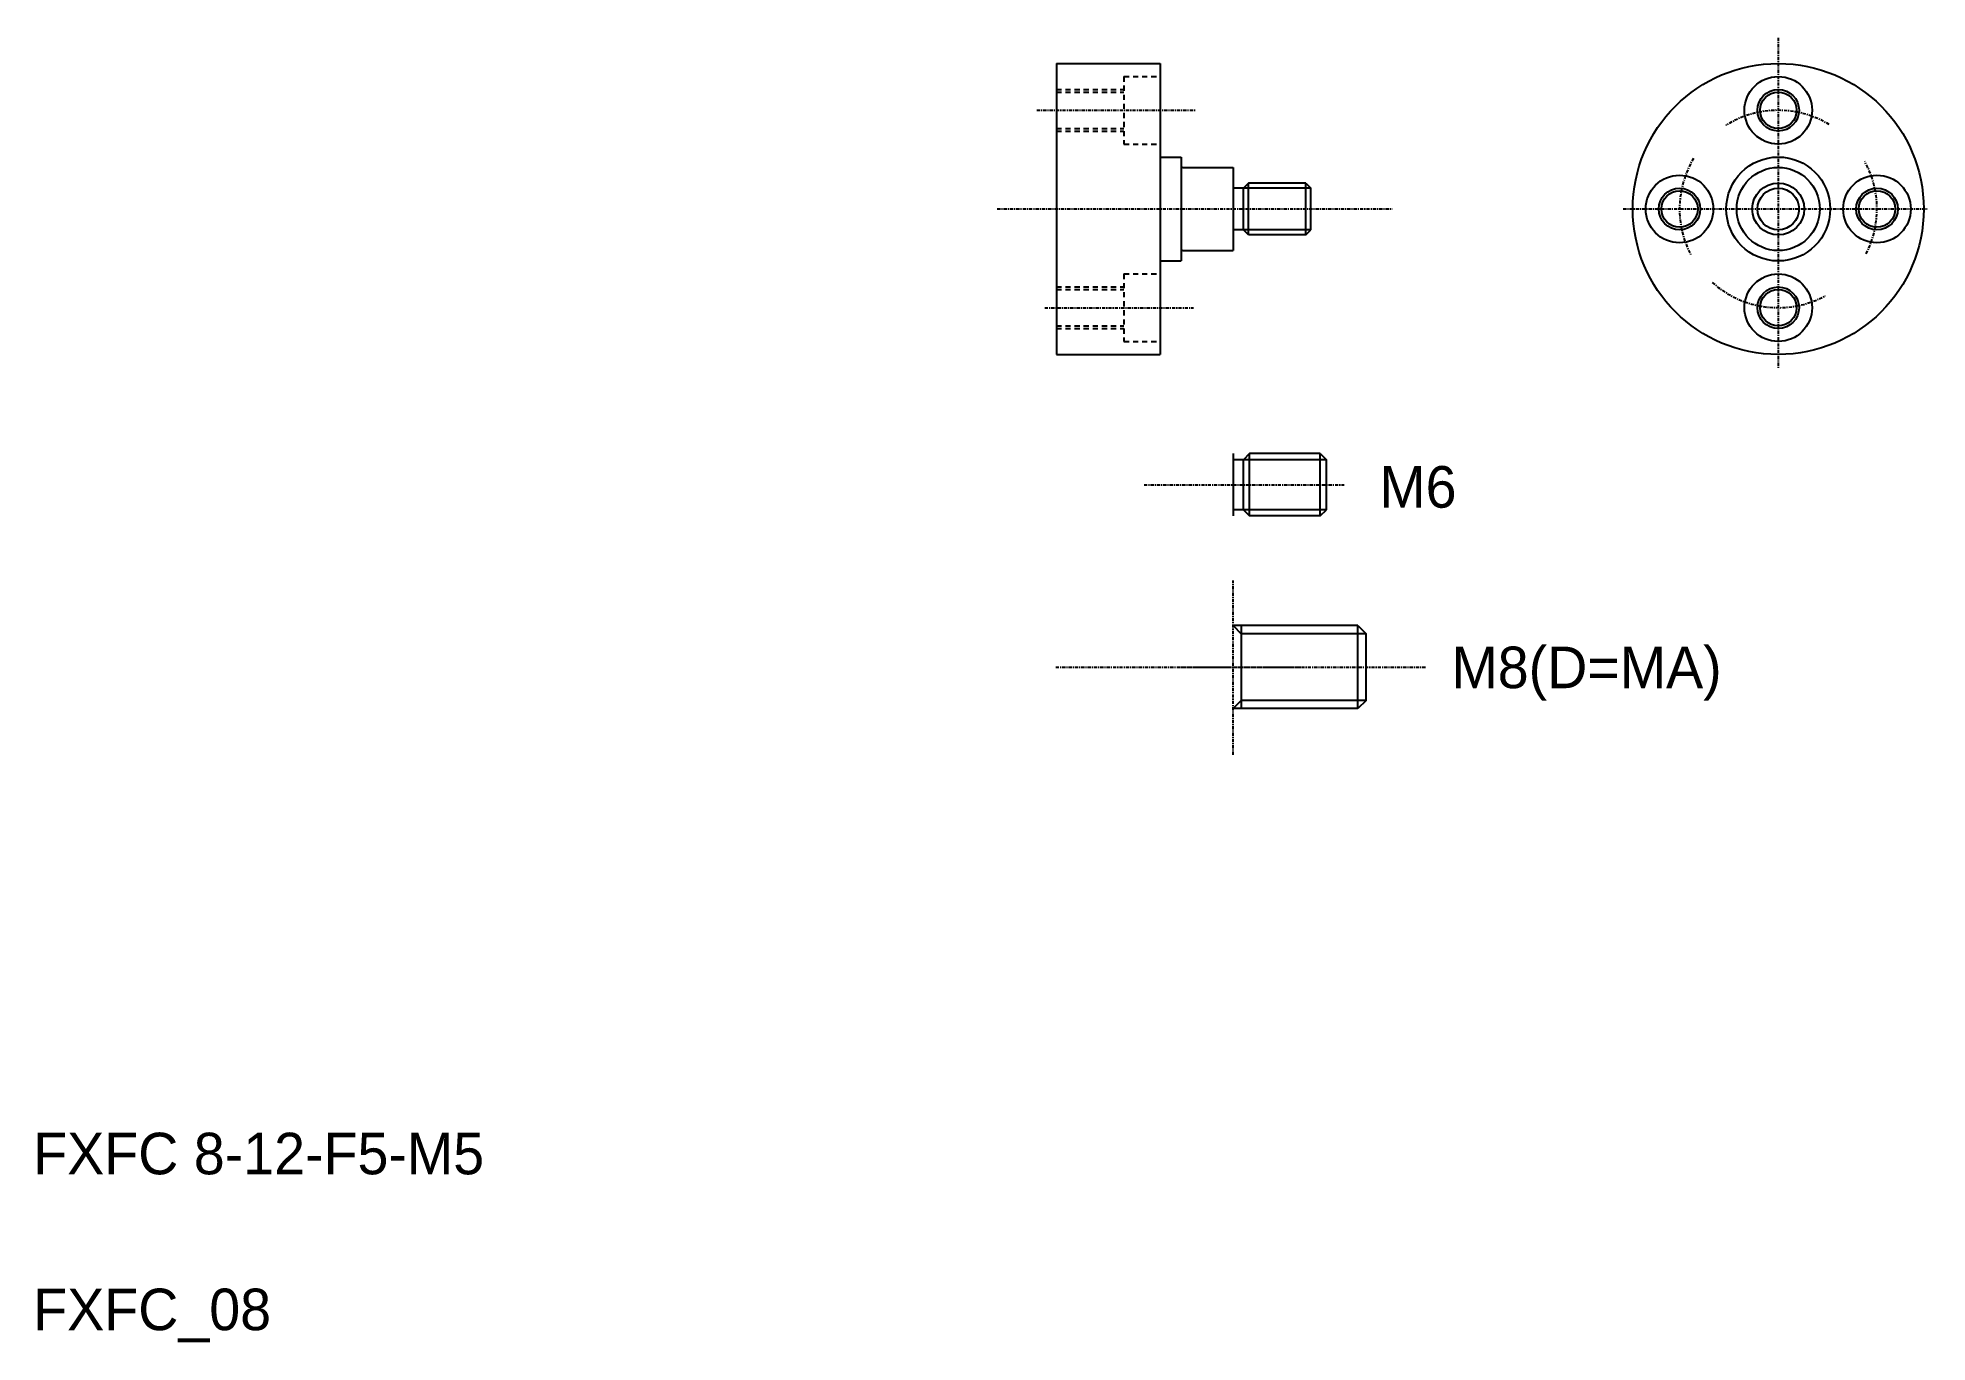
# Model space of a CAD drawing. Extents: x 10 to 192, y 9 to 134.
import ezdxf

# ---------------------------------------------------------------- set-up
doc = ezdxf.new("R2010")
doc.units = 0
doc.header["$LTSCALE"] = 0.25
doc.linetypes.add('CENTER', pattern=[2, 1.25, -0.25, 0.25, -0.25])
doc.linetypes.add('DASHED', pattern=[3.5, 2, -1.5])
doc.layers.get('0').update_dxf_attribs({"linetype": 'CONTINUOUS'})
doc.layers.add('CENTER', color=1, linetype='CENTER')

msp = doc.modelspace()

# ---------------------------------------------------------------- linework, layer by layer
for p, q in [((108.46, 131.89), (118.46, 131.89)), ((108.46, 131.89), (108.46, 103.89)), ((118.46, 131.89), (118.46, 103.89)), ((118.46, 124.89), (118.46, 124.89)), ((118.46, 122.89), (120.46, 122.89)), ((120.46, 122.89), (120.46, 112.89)), ((120.66, 121.89), (125.46, 121.89)), ((125.46, 121.89), (125.46, 113.89)), ((126.96, 120.39), (126.46, 119.89)), ((132.46, 120.39), (126.96, 120.39)), ((132.46, 115.39), (132.46, 120.39)), ((132.46, 120.39), (132.96, 119.89)), ((126.46, 119.89), (125.46, 119.89)), ((126.46, 115.89), (126.46, 119.89)), ((132.96, 115.89), (132.96, 119.89)), ((118.46, 117.89), (118.46, 117.89)), ((126.46, 115.89), (125.46, 115.89)), ((126.96, 115.39), (126.46, 115.89)), ((132.46, 115.39), (126.96, 115.39)), ((132.46, 115.39), (132.96, 115.89)), ((118.46, 112.89), (120.46, 112.89)), ((120.66, 113.89), (125.46, 113.89)), ((108.46, 103.89), (118.46, 103.89)), ((125.46, 94.35), (125.46, 88.35)), ((126.46, 93.75), (125.46, 93.75)), ((127.06, 94.35), (126.46, 93.75)), ((126.46, 88.95), (126.46, 93.75)), ((127.06, 88.35), (127.06, 94.35)), ((133.86, 94.35), (127.06, 94.35)), ((133.86, 88.35), (133.86, 94.35)), ((133.86, 94.35), (134.46, 93.75)), ((134.46, 88.95), (134.46, 93.75)), ((126.46, 88.95), (125.46, 88.95)), ((126.46, 88.95), (127.06, 88.35)), ((133.86, 88.35), (127.06, 88.35)), ((133.86, 88.35), (134.46, 88.95)), ((137.46, 77.81), (125.46, 77.81)), ((126.26, 77.81), (126.26, 69.81)), ((137.46, 69.81), (137.46, 77.81)), ((137.46, 77.81), (138.26, 77.01)), ((138.26, 70.61), (138.26, 77.01)), ((137.46, 69.81), (125.46, 69.81)), ((138.26, 70.61), (137.46, 69.81))]:
    msp.add_line(p, q)
at = {"color": 3, "linetype": 'DASHED'}
for p, q in [((108.46, 129.39), (114.96, 129.39)), ((108.46, 129.14), (114.96, 129.14)), ((114.96, 130.64), (118.46, 130.64)), ((114.96, 130.64), (114.96, 124.14)), ((108.46, 125.64), (114.96, 125.64)), ((108.46, 125.39), (114.96, 125.39)), ((114.96, 124.14), (118.46, 124.14)), ((114.96, 111.64), (118.46, 111.64)), ((114.96, 111.64), (114.96, 105.14)), ((108.46, 110.39), (114.96, 110.39)), ((108.46, 110.14), (114.96, 110.14)), ((108.46, 106.64), (114.96, 106.64)), ((108.46, 106.39), (114.96, 106.39)), ((114.96, 105.14), (118.46, 105.14))]:
    msp.add_line(p, q, dxfattribs=at)
at = {"color": 7}
msp.add_line((126.96, 115.39), (126.96, 120.39), dxfattribs=at)
at = {"color": 3}
for p, q in [((132.96, 119.89), (126.46, 119.89)), ((132.96, 115.89), (126.46, 115.89)), ((134.46, 93.75), (126.46, 93.75)), ((134.46, 88.95), (126.46, 88.95)), ((125.46, 77.81), (126.26, 77.01)), ((138.26, 77.01), (126.26, 77.01)), ((126.26, 70.61), (125.46, 69.81)), ((138.26, 70.61), (126.26, 70.61))]:
    msp.add_line(p, q, dxfattribs=at)
for centre, radius in [((177.93, 117.89), 14), ((177.93, 127.39), 3.25), ((177.93, 127.39), 1.75), ((177.93, 117.89), 5), ((177.93, 117.89), 4), ((168.43, 117.89), 3.25), ((177.93, 117.89), 2.5), ((187.43, 117.89), 3.25), ((168.43, 117.89), 1.75), ((187.43, 117.89), 1.75), ((177.93, 108.39), 3.25), ((177.93, 108.39), 1.75)]:
    msp.add_circle(centre, radius)
for centre in [(177.93, 127.39), (168.43, 117.89), (177.93, 117.89), (187.43, 117.89), (177.93, 108.39)]:
    msp.add_circle(centre, 2, dxfattribs=at)
for centre, start, end in [((120.66, 122.09), 180, 270), ((120.66, 113.69), 90, 180)]:
    msp.add_arc(centre, 0.2, start, end)
at = {"layer": 'CENTER', "color": 1, "linetype": 'CENTER'}
for p, q in [((177.93, 134.36), (177.93, 102.59)), ((106.59, 127.39), (121.82, 127.39)), ((102.77, 117.89), (140.76, 117.89)), ((163, 117.89), (192.26, 117.89)), ((107.34, 108.39), (121.67, 108.39)), ((116.9, 91.35), (136.15, 91.35)), ((125.46, 65.36), (125.46, 82.15)), ((108.4, 73.81), (132.03, 73.81)), ((120.4, 73.81), (144.03, 73.81))]:
    msp.add_line(p, q, dxfattribs=at)
for start, end in [(58.9147, 122.0011), (149.1375, 207.4258), (333.0211, 28.7543), (228.0352, 298.3363)]:
    msp.add_arc((177.93, 117.89), 9.5, start, end, dxfattribs=at)

# ---------------------------------------------------------------- texts
for s, p in [('M6', (139.54, 89.15)), ('M8(D=MA)', (146.48, 71.78)), ('FXFC 8-12-F5-M5', (10, 25)), ('FXFC_08', (10, 10))]:
    msp.add_text(s, height=4).set_placement(p)

doc.saveas('drawing.dxf')
